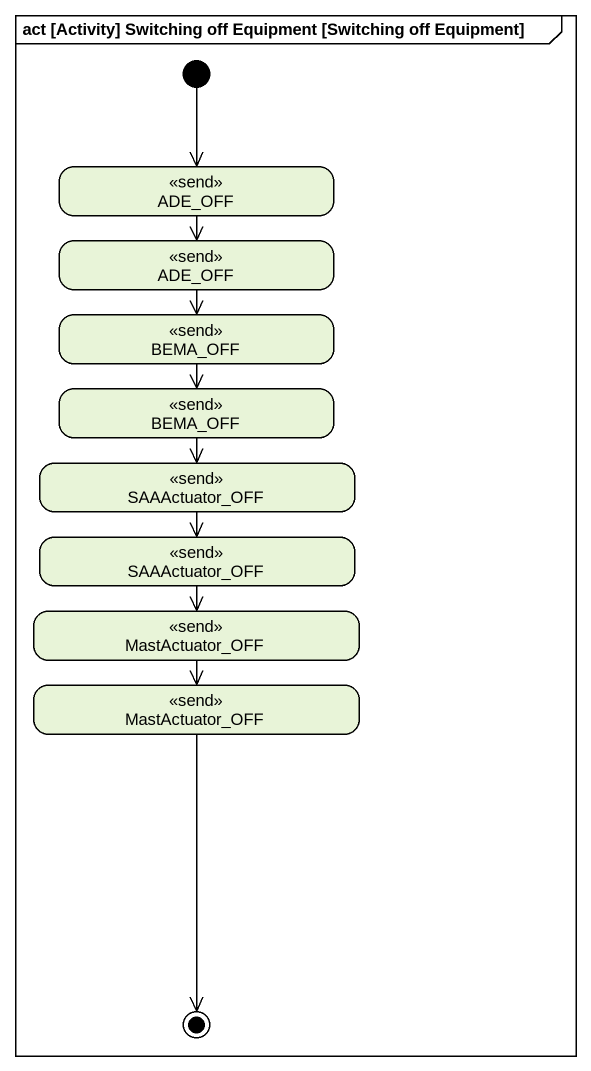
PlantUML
@startuml
mainframe act [Activity] Switching off Equipment [Switching off Equipment]
hide empty description
state ADE_OFF <<send>>
state "ADE_OFF" as ADE_OFF_2 <<send>>
state BEMA_OFF <<send>>
state "BEMA_OFF" as BEMA_OFF_2 <<send>>
state SAAActuator_OFF <<send>>
state "SAAActuator_OFF" as SAAActuator_OFF_2 <<send>>
state MastActuator_OFF <<send>>
state "MastActuator_OFF" as MastActuator_OFF_2 <<send>>
[*] --> ADE_OFF
ADE_OFF --> ADE_OFF_2
ADE_OFF_2 --> BEMA_OFF
BEMA_OFF --> BEMA_OFF_2
BEMA_OFF_2 --> SAAActuator_OFF
SAAActuator_OFF --> SAAActuator_OFF_2
SAAActuator_OFF_2 --> MastActuator_OFF
MastActuator_OFF --> MastActuator_OFF_2
MastActuator_OFF_2 --> [*]
@enduml
